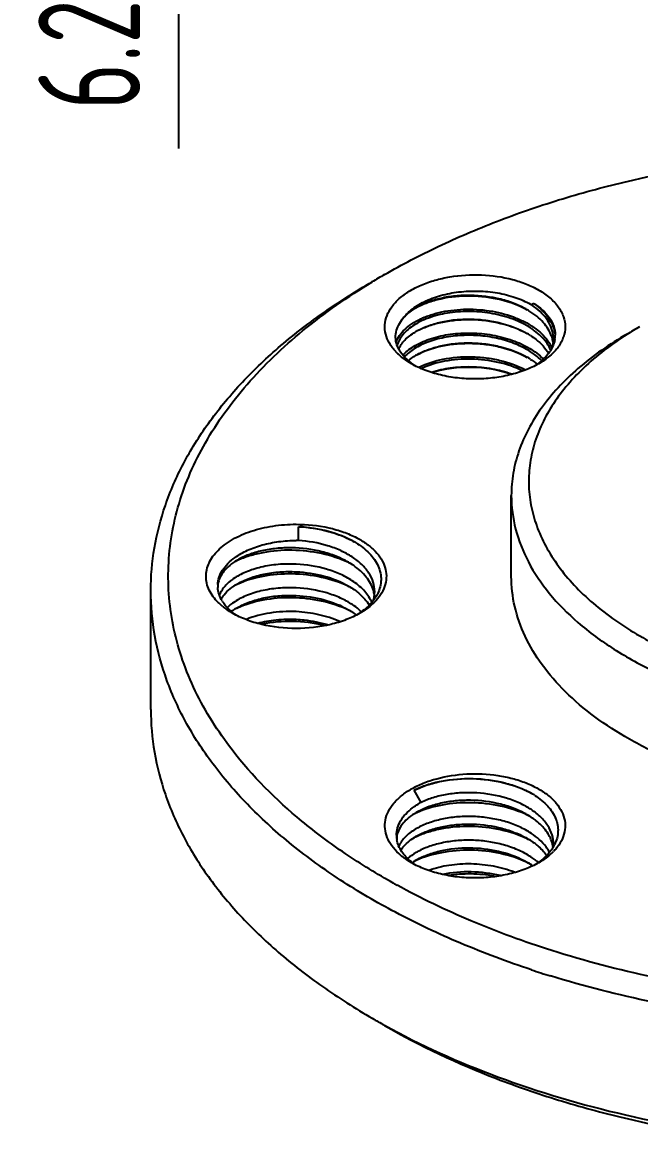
# Model space of a CAD drawing. Header units: inches. Extents: x -12 to 92, y -2 to 146.
# Drawn here: x 59.29 to 69.9, y 55.76 to 75.14 of the extents above; entities that cross this region are included whole.
import ezdxf

# ---------------------------------------------------------------- set-up
doc = ezdxf.new("R2010")
doc.units = ezdxf.units.IN
doc.header["$LTSCALE"] = 0.5
doc.header["$MEASUREMENT"] = 0
doc.layers.add('02___PRT_ALL_AXES', color=7, linetype='Continuous')
doc.layers.add('7标注层', color=4, linetype='Continuous')
doc.styles.add('PC_TEXTSTYLE', font='ISOCP.SHX', dxfattribs={"width": 0.707, "bigfont": 'GBCBIG.SHX'})
doc.dimstyles.new('GB_LINEAR', dxfattribs={"dimtxt": 3.5, "dimasz": 3.5, "dimexe": 1, "dimexo": 0, "dimgap": 1.5, "dimtad": 1, "dimdsep": 46, "dimtxsty": 'PC_TEXTSTYLE', "dimcen": 0, "dimclrd": 256, "dimclrt": 3, "dimadec": 0, "dimazin": 2, "dimtp": 0.1, "dimtm": 0.1, "dimtfac": 0.71, "dimtdec": 3, "dimtmove": 0, "dimatfit": 3, "dimfxl": 1, "dimtfill": 1, "dimarcsym": 0})

# ---------------------------------------------------------------- blocks, each defined once
blk = doc.blocks.new('*D6')
at = {"layer": '7标注层', "color": 0, "lineweight": -2}
for p, q in [((45.981, 84.156), (62.476, 84.156)), ((45.281, 77.956), (62.476, 77.956))]:
    blk.add_line(p, q, dxfattribs=at)
at = {"layer": '7标注层', "lineweight": -2}
for p, q in [((61.976, 79.706), (61.976, 82.406)), ((61.976, 77.956), (61.976, 72.974))]:
    blk.add_line(p, q, dxfattribs=at)
at = {"layer": '7标注层'}
for points in [[(62.268, 82.406), (61.684, 82.406), (61.976, 84.156)], [(61.684, 79.706), (62.268, 79.706), (61.976, 77.956)]]:
    blk.add_solid(points, dxfattribs=at)
at = {"layer": 'Defpoints', "color": 0}
for p in [(45.981, 84.156), (61.976, 84.156), (45.281, 77.956)]:
    blk.add_point(p, dxfattribs=at)
at = {"layer": '7标注层', "color": 3, "insert": (60.439, 74.59), "char_height": 1.75, "attachment_point": 5, "rotation": 90, "style": 'PC_TEXTSTYLE', "bg_fill": 3, "box_fill_scale": 1.25, "bg_fill_color": 257, "bg_fill_transparency": 0}
blk.add_mtext('6.2', dxfattribs=at)

msp = doc.modelspace()

# ---------------------------------------------------------------- linework, layer by layer
at = {"color": 7, "linetype": 'Continuous'}
for p, q in [((65.518, 70.81), (65.518, 70.81)), ((68.054, 70.284), (68.075, 70.319)), ((65.978, 69.279), (65.978, 69.279)), ((64.036, 66.241), (64.04, 66.478)), ((66.146, 61.742), (66.029, 61.952)), ((66.063, 61.159), (66.119, 61.19)), ((66.063, 60.751), (66.119, 60.781))]:
    msp.add_line(p, q, dxfattribs=at)
for centre, radius, start, end in [((71.367, 60.677), 11.701, 119.9955, 121.2261), ((66.615, 69.29), 1.1, 120.0808, 121.3095), ((67.275, 69.001), 1.392, 58.6379, 59.9218), ((67.405, 69.22), 1.247, 58.617, 60.0054), ((66.615, 68.881), 1.101, 120.088, 121.33), ((67.269, 68.583), 1.403, 58.9796, 59.9241), ((67.3, 68.633), 1.344, 57.1704, 58.9859), ((67.359, 68.855), 1.235, 53.2807, 57.2086), ((67.891, 69.699), 0.533, 0.0246, 8.7372), ((67.99, 69.772), 0.462, 354.0538, 0.0035), ((72.869, 64.772), 5.935, 119.9939, 122.4209), ((67.75, 69.25), 0.715, 29.6452, 32.9084), ((67.787, 69.271), 0.673, 24.9381, 29.6415), ((67.848, 69.559), 0.577, 14.6932, 19.3275), ((67.864, 69.563), 0.56, 13.344, 14.6752), ((67.878, 69.567), 0.546, 7.9785, 13.3589), ((67.888, 69.7), 0.536, 348.6035, 359.9649), ((67.983, 69.773), 0.469, 350.6673, 354.0538), ((66.379, 70.113), 0.917, 223.067, 224.3178), ((66.402, 70.135), 0.948, 224.3189, 225.7424), ((66.428, 70.162), 0.986, 225.7443, 227.4399), ((66.235, 69.775), 0.533, 205.7728, 209.3446), ((66.449, 70.185), 1.017, 227.4346, 228.0137), ((66.25, 69.784), 0.551, 209.3282, 209.7554), ((66.341, 68.959), 0.691, 136.3077, 137.2484), ((66.614, 68.474), 1.1, 120.0872, 121.3373), ((67.269, 68.175), 1.403, 58.9766, 59.9245), ((67.3, 68.225), 1.344, 57.1704, 58.9828), ((67.361, 68.449), 1.233, 53.219, 57.2095), ((67.77, 69.249), 0.661, 26.7137, 28.7568), ((67.791, 69.259), 0.638, 23.8149, 26.718), ((66.46, 68.696), 0.83, 129.2164, 129.8468), ((66.658, 70.19), 1.129, 233.0401, 236.8022), ((67.429, 68.408), 1.12, 50.2881, 52.0418), ((67.498, 70.179), 1.115, 304.3972, 305.5612), ((67.521, 70.147), 1.075, 305.5611, 306.8317), ((63.998, 63.904), 2.338, 89.0872, 90.0002), ((64.267, 64.956), 1.458, 58.9967, 59.9275), ((63.602, 64.551), 1.48, 114.5367, 117.3439), ((64.144, 64.278), 1.753, 62.5034, 64.554), ((63.098, 65.462), 0.449, 177.1763, 183.3278), ((63.175, 65.094), 0.541, 145.1445, 147.5111), ((63.598, 64.151), 1.471, 114.5974, 117.6602), ((64.139, 63.862), 1.762, 62.9396, 64.5925), ((64.796, 65.228), 0.552, 12.4302, 13.3379), ((64.804, 65.229), 0.545, 8.845, 12.4347), ((63.471, 66.013), 1.168, 230.3062, 234.1154), ((63.278, 65.542), 0.649, 211.5975, 217.1653), ((64.721, 64.924), 0.632, 23.4335, 25.6501), ((63.455, 64.267), 0.945, 123.0807, 127.0236), ((63.492, 65.746), 0.946, 231.9993, 232.5002), ((63.543, 65.815), 1.032, 232.5711, 236.7092), ((63.517, 64.173), 1.057, 120.0439, 123.1243), ((63.604, 63.731), 1.484, 114.5311, 116.4264), ((64.131, 63.436), 1.781, 64.0856, 64.5915), ((64.147, 63.469), 1.745, 63.046, 64.0873), ((64.313, 64.018), 1.186, 53.1253, 53.7809), ((64.326, 64.035), 1.165, 52.5435, 53.1251), ((64.382, 66.038), 1.261, 302.0728, 305.6086), ((64.439, 64.3), 0.989, 46.4104, 47.1187), ((67.348, 60.679), 1.403, 57.4605, 59.9376), ((66.769, 60.602), 1.299, 118.6446, 119.9952), ((66.683, 60.202), 1.492, 114.4136, 116.2156), ((66.702, 60.161), 1.537, 114.2352, 114.4216), ((67.218, 59.939), 1.755, 62.8744, 64.5467), ((67.405, 60.518), 1.159, 51.603, 53.7898), ((66.179, 61.176), 0.455, 180.0237, 189.5758), ((66.109, 61.097), 0.385, 168.8583, 177.0443), ((66.68, 59.8), 1.486, 114.4851, 117.0477), ((67.229, 59.553), 1.73, 62.0613, 64.5375), ((67.859, 60.887), 0.565, 13.7335, 17.12), ((67.734, 61.574), 0.965, 312.5391, 315.524), ((67.805, 61.341), 0.715, 324.6362, 327.8007), ((67.876, 60.891), 0.548, 7.9839, 13.7399), ((67.856, 61.31), 0.655, 327.751, 333.5513), ((67.894, 61.024), 0.53, 355.7046, 359.9668), ((66.645, 61.554), 1.068, 231.6174, 235.8365), ((66.677, 59.398), 1.479, 114.573, 117.3355), ((66.585, 59.849), 1.042, 120.0303, 124.1939), ((67.229, 59.144), 1.73, 61.9727, 64.5928), ((67.282, 59.521), 1.378, 57.3533, 59.9253), ((67.332, 59.601), 1.284, 55.3566, 57.3367), ((67.355, 59.634), 1.243, 54.9108, 55.3484), ((67.451, 61.711), 1.23, 302.6712, 305.7384), ((67.446, 59.884), 1.094, 50.1796, 50.9911), ((67.46, 59.902), 1.07, 49.263, 50.18), ((71.691, 71.14), 12.352, 240.8583, 241.1645), ((73.533, 75.49), 17.508, 251.7274, 252.8526), ((71.525, 68.805), 12.439, 240.0009, 241.1164)]:
    msp.add_arc(centre, radius, start, end, dxfattribs=at)
for points, knots in [([(65.518, 70.81), (65.819, 70.984), (66.45, 71.312), (67.451, 71.739), (68.52, 72.108), (70.038, 72.521), (72.037, 72.866), (74.498, 73.004), (76.96, 72.866), (78.959, 72.521), (80.477, 72.108), (81.874, 71.626), (82.864, 71.165), (83.479, 70.81)], [0, 0, 0, 0, 0.05585, 0.114217, 0.174837, 0.237427, 0.367049, 0.500044, 0.633039, 0.76266, 0.82525, 0.885872, 1, 1, 1, 1]), ([(65.71, 69.487), (65.668, 69.531), (65.597, 69.625), (65.531, 69.784), (65.516, 69.949), (65.554, 70.112), (65.641, 70.266), (65.773, 70.408), (65.945, 70.532), (66.151, 70.637), (66.386, 70.719), (66.732, 70.796), (67.184, 70.823), (67.629, 70.76), (67.955, 70.654), (68.102, 70.584), (68.17, 70.545)], [0, 0, 0, 0, 0.05118, 0.098096, 0.142899, 0.188325, 0.23693, 0.29047, 0.349738, 0.414694, 0.484678, 0.558588, 0.712231, 0.86324, 0.934061, 1, 1, 1, 1]), ([(61.498, 65.381), (61.498, 65.627), (61.541, 66.124), (61.732, 66.86), (62.047, 67.579), (62.482, 68.276), (63.032, 68.943), (63.692, 69.574), (64.455, 70.165), (65.013, 70.518), (65.306, 70.688)], [0, 0, 0, 0, 0.108013, 0.218062, 0.332, 0.451358, 0.577279, 0.710494, 0.851411, 1, 1, 1, 1]), ([(62.897, 62.643), (62.653, 62.959), (62.334, 63.461), (62.037, 64.177), (61.885, 64.713), (61.803, 65.255), (61.79, 65.799), (61.848, 66.342), (61.974, 66.881), (62.169, 67.412), (62.526, 68.12), (63.147, 68.973), (64.122, 69.899), (64.888, 70.431), (65.302, 70.682)], [0, 0, 0, 0, 0.124009, 0.182924, 0.24031, 0.2967, 0.352679, 0.408851, 0.465813, 0.524117, 0.584254, 0.711417, 0.849697, 1, 1, 1, 1]), ([(68.17, 70.545), (68.238, 70.505), (68.361, 70.421), (68.509, 70.266), (68.602, 70.094), (68.634, 69.912), (68.602, 69.73), (68.509, 69.558), (68.361, 69.403), (68.238, 69.318), (68.17, 69.279)], [0, 0, 0, 0, 0.144887, 0.274534, 0.391114, 0.500003, 0.608888, 0.725477, 0.8551, 1, 1, 1, 1]), ([(65.817, 70.033), (65.86, 70.097), (65.979, 70.218), (66.208, 70.357), (66.487, 70.459), (66.8, 70.52), (67.13, 70.535), (67.456, 70.504), (67.759, 70.429), (67.945, 70.348), (68.028, 70.3)], [0, 0, 0, 0, 0.097345, 0.209144, 0.334252, 0.469051, 0.608518, 0.747029, 0.879065, 1, 1, 1, 1]), ([(66.062, 70.242), (66.125, 70.277), (66.264, 70.338), (66.574, 70.426), (67.001, 70.464), (67.509, 70.402), (67.831, 70.284), (67.973, 70.205)], [0, 0, 0, 0, 0.109308, 0.22871, 0.487479, 0.752843, 1, 1, 1, 1]), ([(67.972, 70.205), (67.904, 70.245), (67.755, 70.315), (67.431, 70.418), (67.083, 70.461), (66.735, 70.447), (66.488, 70.407), (66.262, 70.342), (66.125, 70.278), (66.063, 70.243)], [0, 0, 0, 0, 0.119936, 0.247428, 0.513341, 0.645585, 0.772699, 0.891642, 1, 1, 1, 1]), ([(65.718, 69.648), (65.731, 69.688), (65.773, 69.768), (65.866, 69.875), (65.989, 69.971), (66.112, 70.039), (66.222, 70.086), (66.344, 70.13), (66.508, 70.173), (66.716, 70.205), (66.933, 70.218), (67.153, 70.21), (67.441, 70.174), (67.716, 70.099), (67.962, 69.984), (68.164, 69.856), (68.291, 69.731), (68.351, 69.639)], [0, 0, 0, 0, 0.042274, 0.088864, 0.140691, 0.197986, 0.228619, 0.26047, 0.327396, 0.397843, 0.470668, 0.544634, 0.618472, 0.760694, 0.827165, 0.889439, 1, 1, 1, 1]), ([(68.028, 69.893), (67.935, 69.954), (67.725, 70.055), (67.379, 70.148), (67.012, 70.185), (66.649, 70.164), (66.317, 70.089), (66.077, 69.982), (65.924, 69.873), (65.836, 69.786), (65.772, 69.692), (65.745, 69.625), (65.736, 69.591)], [0, 0, 0, 0, 0.130242, 0.271618, 0.417914, 0.561802, 0.696062, 0.814817, 0.86743, 0.915437, 0.959307, 1, 1, 1, 1]), ([(66.043, 70.231), (66.019, 70.216), (65.936, 70.161), (65.86, 70.092), (65.817, 70.033)], [0, 0, 0, 0, 0.271176, 1, 1, 1, 1]), ([(68.392, 69.75), (68.377, 69.792), (68.337, 69.877), (68.249, 69.992), (68.135, 70.099), (68.047, 70.16), (67.999, 70.189)], [0, 0, 0, 0, 0.224268, 0.464064, 0.722356, 1, 1, 1, 1]), ([(68.418, 69.78), (68.41, 69.827), (68.382, 69.923), (68.305, 70.056), (68.194, 70.18), (68.103, 70.251), (68.054, 70.284)], [0, 0, 0, 0, 0.224371, 0.462565, 0.720365, 1, 1, 1, 1]), ([(68.075, 70.319), (68.132, 70.284), (68.234, 70.209), (68.357, 70.075), (68.434, 69.928), (68.452, 69.822), (68.452, 69.772)], [0, 0, 0, 0, 0.288125, 0.546888, 0.780687, 1, 1, 1, 1]), ([(68.075, 70.319), (68.128, 70.283), (68.225, 70.206), (68.342, 70.071), (68.42, 69.926), (68.445, 69.822), (68.45, 69.771)], [0, 0, 0, 0, 0.281102, 0.53874, 0.776079, 1, 1, 1, 1]), ([(65.755, 69.543), (65.736, 69.582), (65.709, 69.664), (65.705, 69.793), (65.742, 69.92), (65.789, 69.996), (65.817, 70.033)], [0, 0, 0, 0, 0.24855, 0.488749, 0.734961, 1, 1, 1, 1]), ([(66.063, 69.834), (66.125, 69.87), (66.262, 69.933), (66.488, 69.999), (66.735, 70.039), (66.995, 70.049), (67.259, 70.031), (67.593, 69.968), (67.831, 69.879), (67.972, 69.797)], [0, 0, 0, 0, 0.108382, 0.227329, 0.354449, 0.486701, 0.620718, 0.753089, 1, 1, 1, 1]), ([(66.063, 69.834), (66.126, 69.869), (66.264, 69.93), (66.491, 69.994), (66.738, 70.032), (67.085, 70.046), (67.51, 69.993), (67.831, 69.876), (67.973, 69.796)], [0, 0, 0, 0, 0.109517, 0.228766, 0.355725, 0.488146, 0.753191, 1, 1, 1, 1]), ([(65.758, 69.525), (65.784, 69.584), (65.867, 69.699), (65.979, 69.783), (66.043, 69.822)], [0, 0, 0, 0, 0.461247, 1, 1, 1, 1]), ([(65.842, 69.436), (65.901, 69.498), (66.054, 69.61), (66.331, 69.725), (66.599, 69.783), (66.83, 69.805), (67.072, 69.809), (67.314, 69.786), (67.549, 69.734), (67.767, 69.668), (68.01, 69.556), (68.177, 69.431), (68.246, 69.361)], [0, 0, 0, 0, 0.098839, 0.215181, 0.344836, 0.413615, 0.483747, 0.623975, 0.693383, 0.76077, 0.886861, 1, 1, 1, 1]), ([(68.028, 69.485), (67.949, 69.536), (67.772, 69.625), (67.482, 69.716), (67.17, 69.765), (66.853, 69.772), (66.548, 69.736), (66.271, 69.662), (66.038, 69.552), (65.91, 69.453), (65.859, 69.398)], [0, 0, 0, 0, 0.122888, 0.255484, 0.393685, 0.532512, 0.666781, 0.791663, 0.903375, 1, 1, 1, 1]), ([(69.69, 69.789), (69.391, 69.617), (68.973, 69.329), (68.501, 68.877), (68.213, 68.528), (67.985, 68.164), (67.821, 67.787), (67.721, 67.403), (67.698, 67.142), (67.698, 67.014)], [0, 0, 0, 0, 0.289281, 0.42254, 0.548494, 0.667894, 0.781869, 0.891952, 1, 1, 1, 1]), ([(69.687, 69.782), (69.42, 69.612), (69.049, 69.331), (68.636, 68.893), (68.39, 68.558), (68.2, 68.21), (68.07, 67.853), (68, 67.489), (67.992, 67.122), (68.046, 66.757), (68.161, 66.397), (68.336, 66.046), (68.568, 65.708), (68.855, 65.384), (69.32, 64.966), (70.029, 64.502), (71.018, 64.062), (72.133, 63.738), (73.333, 63.543), (74.576, 63.483), (75.816, 63.56), (77.008, 63.772), (78.109, 64.11), (78.785, 64.426), (79.095, 64.605)], [0, 0, 0, 0, 0.058822, 0.085915, 0.111568, 0.135963, 0.159365, 0.182111, 0.204597, 0.227238, 0.250438, 0.274551, 0.299862, 0.326576, 0.35482, 0.415993, 0.483198, 0.555444, 0.631257, 0.708862, 0.786348, 0.861811, 0.933501, 1, 1, 1, 1]), ([(68.028, 69.763), (68.062, 69.741), (68.181, 69.656), (68.285, 69.547), (68.339, 69.455)], [0, 0, 0, 0, 0.270679, 1, 1, 1, 1]), ([(68.35, 69.567), (68.336, 69.593), (68.268, 69.699), (68.175, 69.787), (68.098, 69.845)], [0, 0, 0, 0, 0.233555, 1, 1, 1, 1]), ([(66.062, 69.425), (66.194, 69.498), (66.42, 69.575), (66.737, 69.624), (66.997, 69.634), (67.259, 69.616), (67.592, 69.555), (67.831, 69.467), (67.973, 69.388)], [0, 0, 0, 0, 0.227695, 0.35531, 0.486794, 0.620607, 0.752879, 1, 1, 1, 1]), ([(66.063, 69.426), (66.125, 69.462), (66.262, 69.525), (66.488, 69.591), (66.735, 69.63), (66.995, 69.641), (67.259, 69.623), (67.593, 69.56), (67.831, 69.471), (67.972, 69.389)], [0, 0, 0, 0, 0.108377, 0.227331, 0.354462, 0.486716, 0.620727, 0.753091, 1, 1, 1, 1]), ([(68.424, 69.614), (68.403, 69.551), (68.33, 69.427), (68.225, 69.331), (68.165, 69.286)], [0, 0, 0, 0, 0.468468, 1, 1, 1, 1]), ([(68.446, 69.697), (68.445, 69.69), (68.439, 69.662), (68.432, 69.634), (68.424, 69.614)], [0, 0, 0, 0, 0.247536, 1, 1, 1, 1]), ([(65.978, 69.279), (65.958, 69.29), (65.885, 69.335), (65.816, 69.387), (65.769, 69.429)], [0, 0, 0, 0, 0.260803, 1, 1, 1, 1]), ([(65.906, 69.349), (65.893, 69.361), (65.843, 69.41), (65.799, 69.466), (65.772, 69.51)], [0, 0, 0, 0, 0.262715, 1, 1, 1, 1]), ([(65.935, 69.338), (65.944, 69.345), (65.978, 69.372), (66.014, 69.397), (66.042, 69.414)], [0, 0, 0, 0, 0.242086, 1, 1, 1, 1]), ([(66.11, 69.219), (66.24, 69.284), (66.537, 69.376), (66.929, 69.408), (67.257, 69.384), (67.575, 69.328), (67.802, 69.247), (67.94, 69.175)], [0, 0, 0, 0, 0.230362, 0.488261, 0.621342, 0.752822, 1, 1, 1, 1]), ([(68.216, 69.335), (68.207, 69.344), (68.17, 69.38), (68.13, 69.413), (68.099, 69.436)], [0, 0, 0, 0, 0.243461, 1, 1, 1, 1]), ([(65.98, 69.288), (65.973, 69.293), (65.948, 69.312), (65.924, 69.333), (65.906, 69.349)], [0, 0, 0, 0, 0.254944, 1, 1, 1, 1]), ([(68.17, 69.279), (68.095, 69.236), (67.931, 69.159), (67.663, 69.078), (67.374, 69.028), (67.074, 69.011), (66.773, 69.028), (66.484, 69.078), (66.217, 69.159), (66.053, 69.236), (65.978, 69.279)], [0, 0, 0, 0, 0.114154, 0.237325, 0.366975, 0.499998, 0.633025, 0.762667, 0.885855, 1, 1, 1, 1]), ([(67.891, 69.155), (67.759, 69.221), (67.469, 69.319), (67.012, 69.373), (66.564, 69.339), (66.282, 69.256), (66.157, 69.197)], [0, 0, 0, 0, 0.247914, 0.51078, 0.768168, 1, 1, 1, 1]), ([(66.328, 69.134), (66.433, 69.168), (66.659, 69.217), (67.009, 69.237), (67.364, 69.203), (67.595, 69.143), (67.705, 69.103)], [0, 0, 0, 0, 0.237826, 0.491725, 0.749812, 1, 1, 1, 1]), ([(66.339, 69.133), (66.555, 69.199), (67.018, 69.253), (67.478, 69.178), (67.698, 69.102)], [0, 0, 0, 0, 0.492344, 1, 1, 1, 1]), ([(68.028, 69.354), (68.036, 69.349), (68.067, 69.329), (68.096, 69.308), (68.118, 69.291)], [0, 0, 0, 0, 0.254072, 1, 1, 1, 1]), ([(67.698, 67.014), (67.698, 66.82), (67.75, 66.423), (67.978, 65.85), (68.347, 65.307), (68.848, 64.804), (69.468, 64.351), (70.195, 63.956), (71.013, 63.626), (71.905, 63.369), (72.852, 63.19), (73.834, 63.092), (74.831, 63.078), (75.82, 63.148), (76.782, 63.301), (77.694, 63.532), (78.539, 63.838), (79.062, 64.096), (79.307, 64.237)], [0, 0, 0, 0, 0.042814, 0.087395, 0.135178, 0.187087, 0.243534, 0.304491, 0.36959, 0.438198, 0.509496, 0.582533, 0.656276, 0.729665, 0.801654, 0.871257, 0.937608, 1, 1, 1, 1]), ([(62.659, 65.175), (62.596, 65.238), (62.515, 65.343), (62.458, 65.504), (62.444, 65.623), (62.457, 65.742), (62.512, 65.902), (62.622, 66.049), (62.768, 66.174), (62.953, 66.295), (63.229, 66.414), (63.601, 66.501), (63.864, 66.52), (63.998, 66.52)], [0, 0, 0, 0, 0.108382, 0.157887, 0.205778, 0.253633, 0.303038, 0.411083, 0.471642, 0.536766, 0.679676, 0.836158, 1, 1, 1, 1]), ([(63.998, 66.52), (64.186, 66.52), (64.463, 66.492), (64.809, 66.394), (64.968, 66.326), (65.041, 66.288)], [0, 0, 0, 0, 0.522071, 0.769055, 1, 1, 1, 1]), ([(64.04, 66.478), (64.214, 66.469), (64.47, 66.431), (64.786, 66.326), (64.931, 66.256), (64.997, 66.218)], [0, 0, 0, 0, 0.521861, 0.768615, 1, 1, 1, 1]), ([(64.998, 66.217), (64.858, 66.295), (64.544, 66.416), (64.213, 66.468), (64.04, 66.478)], [0, 0, 0, 0, 0.481246, 1, 1, 1, 1]), ([(65.041, 66.288), (65.101, 66.256), (65.213, 66.188), (65.356, 66.066), (65.463, 65.931), (65.531, 65.786), (65.556, 65.635), (65.536, 65.484), (65.474, 65.338), (65.409, 65.251), (65.371, 65.21)], [0, 0, 0, 0, 0.152926, 0.292664, 0.419831, 0.536794, 0.647789, 0.758404, 0.874322, 1, 1, 1, 1]), ([(62.947, 65.951), (63.013, 65.999), (63.165, 66.083), (63.419, 66.173), (63.702, 66.229), (63.899, 66.242), (63.998, 66.242)], [0, 0, 0, 0, 0.222364, 0.467449, 0.729298, 1, 1, 1, 1]), ([(64.897, 65.868), (64.828, 65.907), (64.68, 65.978), (64.356, 66.08), (64.007, 66.124), (63.66, 66.109), (63.412, 66.07), (63.187, 66.004), (63.05, 65.941), (62.988, 65.905)], [0, 0, 0, 0, 0.119935, 0.247424, 0.513333, 0.645577, 0.772688, 0.891628, 1, 1, 1, 1]), ([(64.961, 65.959), (64.898, 66), (64.761, 66.074), (64.455, 66.188), (64.205, 66.23), (64.036, 66.241)], [0, 0, 0, 0, 0.230971, 0.477977, 1, 1, 1, 1]), ([(65.018, 66.206), (65.105, 66.153), (65.259, 66.038), (65.397, 65.846), (65.45, 65.685), (65.462, 65.565), (65.446, 65.445), (65.418, 65.369), (65.4, 65.332)], [0, 0, 0, 0, 0.290176, 0.542048, 0.657864, 0.770389, 0.883237, 1, 1, 1, 1]), ([(62.649, 65.484), (62.651, 65.527), (62.668, 65.614), (62.729, 65.738), (62.824, 65.853), (62.903, 65.919), (62.947, 65.951)], [0, 0, 0, 0, 0.22376, 0.460303, 0.717596, 1, 1, 1, 1]), ([(62.988, 65.905), (62.942, 65.878), (62.858, 65.821), (62.754, 65.72), (62.683, 65.609), (62.658, 65.529), (62.652, 65.49)], [0, 0, 0, 0, 0.28931, 0.549368, 0.783685, 1, 1, 1, 1]), ([(64.897, 65.861), (64.751, 65.931), (64.43, 66.034), (63.93, 66.09), (63.51, 66.057), (63.198, 65.981), (63.055, 65.928), (62.988, 65.897)], [0, 0, 0, 0, 0.24761, 0.509616, 0.766606, 0.887324, 1, 1, 1, 1]), ([(65.348, 65.362), (65.348, 65.417), (65.33, 65.531), (65.251, 65.691), (65.126, 65.838), (65.02, 65.92), (64.961, 65.959)], [0, 0, 0, 0, 0.223019, 0.458783, 0.716411, 1, 1, 1, 1]), ([(63.998, 65.835), (63.895, 65.84), (63.691, 65.836), (63.399, 65.791), (63.137, 65.709), (62.983, 65.628), (62.916, 65.582)], [0, 0, 0, 0, 0.275711, 0.539768, 0.78338, 1, 1, 1, 1]), ([(62.988, 65.497), (63.055, 65.535), (63.204, 65.603), (63.449, 65.67), (63.718, 65.707), (63.904, 65.709), (63.998, 65.704)], [0, 0, 0, 0, 0.221967, 0.466777, 0.728594, 1, 1, 1, 1]), ([(64.96, 65.551), (64.895, 65.594), (64.752, 65.67), (64.434, 65.785), (64.174, 65.827), (63.998, 65.835)], [0, 0, 0, 0, 0.230833, 0.478083, 1, 1, 1, 1]), ([(63.998, 65.704), (64.16, 65.697), (64.472, 65.65), (64.767, 65.535), (64.897, 65.459)], [0, 0, 0, 0, 0.518938, 1, 1, 1, 1]), ([(65.015, 65.79), (65.006, 65.797), (64.968, 65.825), (64.928, 65.85), (64.897, 65.868)], [0, 0, 0, 0, 0.244824, 1, 1, 1, 1]), ([(65.334, 65.355), (65.324, 65.396), (65.295, 65.477), (65.225, 65.591), (65.131, 65.698), (65.056, 65.76), (65.015, 65.79)], [0, 0, 0, 0, 0.227067, 0.467126, 0.724128, 1, 1, 1, 1]), ([(62.916, 65.582), (62.897, 65.569), (62.828, 65.517), (62.767, 65.455), (62.731, 65.403)], [0, 0, 0, 0, 0.268724, 1, 1, 1, 1]), ([(64.895, 65.454), (64.749, 65.523), (64.429, 65.627), (63.928, 65.682), (63.435, 65.643), (63.125, 65.552), (62.986, 65.488)], [0, 0, 0, 0, 0.247813, 0.509971, 0.767036, 1, 1, 1, 1]), ([(65.291, 65.197), (65.258, 65.266), (65.161, 65.401), (65.032, 65.504), (64.96, 65.551)], [0, 0, 0, 0, 0.470162, 1, 1, 1, 1]), ([(65.704, 59.853), (65.382, 60.024), (64.769, 60.382), (63.929, 60.988), (63.2, 61.641), (62.591, 62.336), (62.108, 63.065), (61.758, 63.821), (61.546, 64.596), (61.498, 65.121), (61.498, 65.381)], [0, 0, 0, 0, 0.149898, 0.291828, 0.425719, 0.551865, 0.670976, 0.784221, 0.893226, 1, 1, 1, 1]), ([(62.726, 65.202), (62.704, 65.238), (62.668, 65.313), (62.651, 65.396), (62.649, 65.436)], [0, 0, 0, 0, 0.513054, 1, 1, 1, 1]), ([(62.718, 65.384), (62.714, 65.378), (62.698, 65.351), (62.685, 65.324), (62.676, 65.302)], [0, 0, 0, 0, 0.2563, 1, 1, 1, 1]), ([(62.708, 65.237), (62.723, 65.262), (62.797, 65.367), (62.902, 65.447), (62.988, 65.497)], [0, 0, 0, 0, 0.225387, 1, 1, 1, 1]), ([(63.998, 65.427), (63.895, 65.432), (63.691, 65.428), (63.398, 65.383), (63.137, 65.301), (62.982, 65.22), (62.915, 65.173)], [0, 0, 0, 0, 0.275717, 0.539796, 0.783411, 1, 1, 1, 1]), ([(64.965, 65.14), (64.9, 65.183), (64.756, 65.26), (64.437, 65.377), (64.175, 65.418), (63.998, 65.427)], [0, 0, 0, 0, 0.230604, 0.477798, 1, 1, 1, 1]), ([(64.897, 65.459), (64.907, 65.453), (64.948, 65.429), (64.988, 65.403), (65.016, 65.382)], [0, 0, 0, 0, 0.255264, 1, 1, 1, 1]), ([(65.016, 65.382), (65.041, 65.364), (65.13, 65.292), (65.208, 65.206), (65.253, 65.135)], [0, 0, 0, 0, 0.266528, 1, 1, 1, 1]), ([(65.328, 65.214), (65.331, 65.226), (65.343, 65.275), (65.348, 65.325), (65.348, 65.362)], [0, 0, 0, 0, 0.252988, 1, 1, 1, 1]), ([(65.4, 65.332), (65.396, 65.324), (65.379, 65.291), (65.36, 65.26), (65.344, 65.237)], [0, 0, 0, 0, 0.245051, 1, 1, 1, 1]), ([(62.725, 65.115), (62.719, 65.12), (62.697, 65.139), (62.675, 65.159), (62.659, 65.175)], [0, 0, 0, 0, 0.254315, 1, 1, 1, 1]), ([(62.909, 65), (62.895, 65.012), (62.841, 65.056), (62.792, 65.108), (62.761, 65.15)], [0, 0, 0, 0, 0.263915, 1, 1, 1, 1]), ([(62.915, 65.173), (62.906, 65.167), (62.872, 65.142), (62.838, 65.114), (62.815, 65.092)], [0, 0, 0, 0, 0.258555, 1, 1, 1, 1]), ([(62.988, 65.088), (63.055, 65.127), (63.204, 65.194), (63.449, 65.262), (63.718, 65.299), (63.904, 65.301), (63.998, 65.296)], [0, 0, 0, 0, 0.221963, 0.466767, 0.72859, 1, 1, 1, 1]), ([(64.896, 65.045), (64.749, 65.115), (64.429, 65.218), (63.929, 65.274), (63.437, 65.235), (63.126, 65.144), (62.988, 65.081)], [0, 0, 0, 0, 0.247766, 0.509879, 0.766947, 1, 1, 1, 1]), ([(63.998, 65.296), (64.16, 65.288), (64.472, 65.242), (64.767, 65.127), (64.897, 65.051)], [0, 0, 0, 0, 0.518929, 1, 1, 1, 1]), ([(65.112, 65.025), (65.101, 65.035), (65.055, 65.076), (65.004, 65.114), (64.965, 65.14)], [0, 0, 0, 0, 0.242369, 1, 1, 1, 1]), ([(65.371, 65.21), (65.353, 65.19), (65.27, 65.106), (65.172, 65.038), (65.094, 64.993)], [0, 0, 0, 0, 0.234601, 1, 1, 1, 1]), ([(65.344, 65.237), (65.33, 65.216), (65.264, 65.132), (65.183, 65.06), (65.116, 65.012)], [0, 0, 0, 0, 0.235336, 1, 1, 1, 1]), ([(62.902, 64.993), (62.892, 64.999), (62.853, 65.022), (62.814, 65.047), (62.787, 65.067)], [0, 0, 0, 0, 0.255554, 1, 1, 1, 1]), ([(63.998, 64.731), (63.799, 64.731), (63.505, 64.762), (63.141, 64.873), (62.977, 64.949), (62.902, 64.993)], [0, 0, 0, 0, 0.524941, 0.771483, 1, 1, 1, 1]), ([(63.998, 65.019), (63.847, 65.026), (63.554, 65.012), (63.27, 64.939), (63.142, 64.886)], [0, 0, 0, 0, 0.522543, 1, 1, 1, 1]), ([(64.748, 64.849), (64.633, 64.9), (64.386, 64.978), (64.13, 65.012), (63.998, 65.019)], [0, 0, 0, 0, 0.487893, 1, 1, 1, 1]), ([(65.094, 64.993), (65.019, 64.949), (64.855, 64.873), (64.492, 64.762), (64.197, 64.731), (63.998, 64.731)], [0, 0, 0, 0, 0.228517, 0.475059, 1, 1, 1, 1]), ([(64.897, 65.051), (64.907, 65.045), (64.947, 65.021), (64.986, 64.995), (65.014, 64.975)], [0, 0, 0, 0, 0.255153, 1, 1, 1, 1]), ([(63.334, 64.82), (63.439, 64.849), (63.66, 64.888), (63.884, 64.893), (63.998, 64.888)], [0, 0, 0, 0, 0.486957, 1, 1, 1, 1]), ([(64.471, 64.783), (64.297, 64.824), (63.942, 64.867), (63.586, 64.839), (63.414, 64.806)], [0, 0, 0, 0, 0.504564, 1, 1, 1, 1]), ([(63.998, 64.888), (64.045, 64.886), (64.227, 64.871), (64.407, 64.836), (64.538, 64.796)], [0, 0, 0, 0, 0.253252, 1, 1, 1, 1]), ([(61.498, 63.339), (61.498, 63.093), (61.541, 62.595), (61.732, 61.86), (62.047, 61.14), (62.482, 60.444), (63.032, 59.777), (63.692, 59.146), (64.455, 58.555), (65.013, 58.202), (65.306, 58.032)], [0, 0, 0, 0, 0.108013, 0.218061, 0.331999, 0.451358, 0.577277, 0.7105, 0.851394, 1, 1, 1, 1]), ([(65.676, 60.351), (65.391, 60.51), (64.847, 60.843), (63.876, 61.562), (63.245, 62.191), (62.897, 62.643)], [0, 0, 0, 0, 0.270402, 0.527264, 1, 1, 1, 1]), ([(65.978, 61.972), (66.044, 62.01), (66.187, 62.078), (66.503, 62.183), (66.935, 62.247), (67.376, 62.227), (67.716, 62.158), (67.949, 62.083), (68.157, 61.985), (68.333, 61.869), (68.472, 61.735), (68.571, 61.588), (68.624, 61.432), (68.628, 61.271), (68.582, 61.114), (68.524, 61.019), (68.489, 60.974)], [0, 0, 0, 0, 0.065586, 0.135935, 0.285965, 0.439207, 0.513339, 0.583894, 0.64977, 0.710232, 0.76508, 0.814827, 0.860851, 0.905363, 0.950978, 1, 1, 1, 1]), ([(66.029, 61.952), (66.101, 61.987), (66.255, 62.048), (66.593, 62.135), (67.045, 62.17), (67.495, 62.111), (67.829, 62.005), (67.981, 61.933), (68.051, 61.893)], [0, 0, 0, 0, 0.114719, 0.237772, 0.498618, 0.760234, 0.884152, 1, 1, 1, 1]), ([(68.051, 61.892), (67.901, 61.973), (67.564, 62.094), (67.032, 62.163), (66.583, 62.129), (66.25, 62.045), (66.099, 61.986), (66.029, 61.952)], [0, 0, 0, 0, 0.245208, 0.508223, 0.76694, 0.88793, 1, 1, 1, 1]), ([(65.761, 60.863), (65.717, 60.903), (65.64, 60.988), (65.557, 61.134), (65.519, 61.287), (65.527, 61.442), (65.58, 61.594), (65.658, 61.709), (65.739, 61.796), (65.836, 61.882), (65.919, 61.938), (65.978, 61.972)], [0, 0, 0, 0, 0.131814, 0.252142, 0.364846, 0.475498, 0.590199, 0.714009, 0.780513, 0.850366, 1, 1, 1, 1]), ([(68.043, 61.617), (67.98, 61.659), (67.84, 61.735), (67.529, 61.851), (67.189, 61.909), (66.843, 61.91), (66.592, 61.883), (66.358, 61.829), (66.213, 61.774), (66.146, 61.742)], [0, 0, 0, 0, 0.11602, 0.240305, 0.503159, 0.635923, 0.764989, 0.887245, 1, 1, 1, 1]), ([(68.102, 61.862), (68.183, 61.81), (68.326, 61.696), (68.452, 61.511), (68.497, 61.356), (68.505, 61.241), (68.488, 61.126), (68.46, 61.053), (68.442, 61.018)], [0, 0, 0, 0, 0.287978, 0.538875, 0.654907, 0.768109, 0.881993, 1, 1, 1, 1]), ([(65.724, 61.176), (65.724, 61.218), (65.737, 61.306), (65.792, 61.431), (65.881, 61.548), (65.958, 61.616), (66.001, 61.648)], [0, 0, 0, 0, 0.225273, 0.461808, 0.718294, 1, 1, 1, 1]), ([(66.001, 61.648), (66.01, 61.655), (66.048, 61.683), (66.088, 61.709), (66.119, 61.727)], [0, 0, 0, 0, 0.243623, 1, 1, 1, 1]), ([(67.972, 61.53), (67.904, 61.57), (67.755, 61.64), (67.431, 61.743), (67.083, 61.786), (66.735, 61.772), (66.488, 61.732), (66.262, 61.666), (66.125, 61.603), (66.063, 61.567)], [0, 0, 0, 0, 0.119933, 0.247421, 0.513333, 0.645575, 0.772685, 0.891626, 1, 1, 1, 1]), ([(67.972, 61.524), (67.827, 61.593), (67.509, 61.696), (67.01, 61.752), (66.519, 61.715), (66.209, 61.625), (66.071, 61.563)], [0, 0, 0, 0, 0.247489, 0.509398, 0.766518, 1, 1, 1, 1]), ([(66.063, 61.567), (66.019, 61.542), (65.938, 61.487), (65.837, 61.391), (65.766, 61.286), (65.738, 61.209), (65.731, 61.172)], [0, 0, 0, 0, 0.287951, 0.548019, 0.783167, 1, 1, 1, 1]), ([(68.043, 61.208), (67.979, 61.251), (67.836, 61.329), (67.603, 61.415), (67.349, 61.473), (67.085, 61.502), (66.821, 61.501), (66.566, 61.471), (66.331, 61.412), (66.186, 61.354), (66.119, 61.32)], [0, 0, 0, 0, 0.116335, 0.24107, 0.371728, 0.505193, 0.63806, 0.76687, 0.888427, 1, 1, 1, 1]), ([(68.09, 61.454), (68.08, 61.46), (68.042, 61.488), (68.003, 61.512), (67.972, 61.53)], [0, 0, 0, 0, 0.24488, 1, 1, 1, 1]), ([(68.424, 61.024), (68.424, 61.079), (68.406, 61.191), (68.328, 61.35), (68.205, 61.496), (68.101, 61.579), (68.043, 61.617)], [0, 0, 0, 0, 0.223362, 0.459275, 0.716769, 1, 1, 1, 1]), ([(66.119, 61.32), (66.053, 61.287), (65.935, 61.213), (65.837, 61.112), (65.801, 61.058)], [0, 0, 0, 0, 0.536314, 1, 1, 1, 1]), ([(67.973, 61.115), (67.827, 61.185), (67.507, 61.288), (67.007, 61.344), (66.587, 61.312), (66.275, 61.236), (66.132, 61.183), (66.065, 61.152)], [0, 0, 0, 0, 0.247536, 0.509505, 0.766518, 0.887271, 1, 1, 1, 1]), ([(66.119, 61.19), (66.182, 61.222), (66.32, 61.278), (66.543, 61.335), (66.785, 61.367), (67.12, 61.375), (67.454, 61.329), (67.764, 61.228), (67.906, 61.16), (67.972, 61.122)], [0, 0, 0, 0, 0.110868, 0.231366, 0.358987, 0.490917, 0.754739, 0.881021, 1, 1, 1, 1]), ([(68.399, 61.054), (68.378, 61.124), (68.302, 61.265), (68.19, 61.376), (68.125, 61.427)], [0, 0, 0, 0, 0.471175, 1, 1, 1, 1]), ([(65.814, 60.895), (65.793, 60.927), (65.757, 60.992), (65.736, 61.064), (65.73, 61.1)], [0, 0, 0, 0, 0.513625, 1, 1, 1, 1]), ([(65.801, 61.058), (65.798, 61.053), (65.783, 61.031), (65.771, 61.008), (65.763, 60.99)], [0, 0, 0, 0, 0.2555, 1, 1, 1, 1]), ([(65.798, 60.923), (65.813, 60.946), (65.886, 61.04), (65.984, 61.113), (66.063, 61.159)], [0, 0, 0, 0, 0.227075, 1, 1, 1, 1]), ([(68.036, 60.805), (67.971, 60.848), (67.829, 60.924), (67.595, 61.009), (67.343, 61.066), (67.08, 61.094), (66.817, 61.092), (66.563, 61.062), (66.33, 61.004), (66.185, 60.946), (66.119, 60.912)], [0, 0, 0, 0, 0.116629, 0.241531, 0.372227, 0.505642, 0.638404, 0.767072, 0.888519, 1, 1, 1, 1]), ([(67.972, 61.122), (67.983, 61.116), (68.023, 61.092), (68.062, 61.066), (68.09, 61.045)], [0, 0, 0, 0, 0.255167, 1, 1, 1, 1]), ([(68.351, 60.891), (68.334, 60.921), (68.253, 61.045), (68.138, 61.145), (68.043, 61.208)], [0, 0, 0, 0, 0.231076, 1, 1, 1, 1]), ([(68.09, 61.045), (68.111, 61.03), (68.19, 60.968), (68.26, 60.895), (68.303, 60.835)], [0, 0, 0, 0, 0.264102, 1, 1, 1, 1]), ([(65.978, 60.706), (65.958, 60.718), (65.881, 60.764), (65.81, 60.818), (65.761, 60.863)], [0, 0, 0, 0, 0.261662, 1, 1, 1, 1]), ([(65.914, 60.777), (65.904, 60.786), (65.868, 60.823), (65.836, 60.863), (65.814, 60.895)], [0, 0, 0, 0, 0.259243, 1, 1, 1, 1]), ([(66.119, 60.912), (66.1, 60.902), (66.027, 60.863), (65.959, 60.816), (65.914, 60.776)], [0, 0, 0, 0, 0.264416, 1, 1, 1, 1]), ([(67.971, 60.708), (67.825, 60.777), (67.505, 60.881), (67.004, 60.936), (66.511, 60.897), (66.201, 60.806), (66.062, 60.743)], [0, 0, 0, 0, 0.247772, 0.509913, 0.76699, 1, 1, 1, 1]), ([(66.119, 60.781), (66.182, 60.814), (66.32, 60.87), (66.625, 60.948), (67.039, 60.978), (67.529, 60.91), (67.837, 60.792), (67.972, 60.714)], [0, 0, 0, 0, 0.11098, 0.231559, 0.490934, 0.755035, 1, 1, 1, 1]), ([(68.388, 60.927), (68.374, 60.908), (68.311, 60.827), (68.233, 60.759), (68.169, 60.713)], [0, 0, 0, 0, 0.235586, 1, 1, 1, 1]), ([(68.386, 60.863), (68.37, 60.848), (68.303, 60.79), (68.229, 60.74), (68.17, 60.706)], [0, 0, 0, 0, 0.238859, 1, 1, 1, 1]), ([(68.489, 60.974), (68.484, 60.968), (68.463, 60.941), (68.44, 60.916), (68.422, 60.898)], [0, 0, 0, 0, 0.244928, 1, 1, 1, 1]), ([(65.982, 60.717), (65.976, 60.722), (65.952, 60.741), (65.93, 60.761), (65.914, 60.777)], [0, 0, 0, 0, 0.254981, 1, 1, 1, 1]), ([(68.17, 60.706), (68.095, 60.663), (67.931, 60.586), (67.664, 60.505), (67.374, 60.455), (67.074, 60.438), (66.773, 60.455), (66.484, 60.505), (66.217, 60.586), (66.053, 60.663), (65.978, 60.706)], [0, 0, 0, 0, 0.114145, 0.237332, 0.366975, 0.500002, 0.633025, 0.762675, 0.885846, 1, 1, 1, 1]), ([(67.751, 60.542), (67.635, 60.587), (67.389, 60.655), (67.008, 60.694), (66.634, 60.671), (66.394, 60.614), (66.283, 60.574)], [0, 0, 0, 0, 0.249836, 0.509011, 0.763611, 1, 1, 1, 1]), ([(68.134, 60.734), (68.126, 60.74), (68.094, 60.765), (68.061, 60.788), (68.036, 60.805)], [0, 0, 0, 0, 0.245207, 1, 1, 1, 1]), ([(66.522, 60.51), (66.681, 60.542), (67.013, 60.57), (67.343, 60.528), (67.505, 60.489)], [0, 0, 0, 0, 0.494351, 1, 1, 1, 1]), ([(67.403, 60.475), (67.272, 60.497), (67.007, 60.522), (66.742, 60.506), (66.612, 60.488)], [0, 0, 0, 0, 0.503633, 1, 1, 1, 1]), ([(68.394, 59.196), (67.922, 59.345), (67.015, 59.676), (66.145, 60.093), (65.734, 60.319)], [0, 0, 0, 0, 0.513448, 1, 1, 1, 1]), ([(68.043, 58.866), (67.632, 59.002), (66.837, 59.298), (66.07, 59.659), (65.704, 59.853)], [0, 0, 0, 0, 0.511541, 1, 1, 1, 1]), ([(75.797, 58.332), (75.16, 58.294), (73.885, 58.274), (71.991, 58.409), (70.153, 58.706), (68.967, 59.015), (68.394, 59.196)], [0, 0, 0, 0, 0.255619, 0.509992, 0.75931, 1, 1, 1, 1]), ([(75.828, 57.914), (75.187, 57.876), (73.904, 57.856), (71.999, 57.987), (70.147, 58.279), (68.95, 58.582), (68.371, 58.761)], [0, 0, 0, 0, 0.255356, 0.509557, 0.758924, 1, 1, 1, 1]), ([(65.517, 57.913), (66.14, 57.569), (67.494, 56.963), (69.688, 56.318), (72.051, 55.922), (74.501, 55.789), (76.951, 55.923), (79.314, 56.319), (81.507, 56.965), (82.861, 57.571), (83.484, 57.915)], [0, 0, 0, 0, 0.114748, 0.238042, 0.367445, 0.500021, 0.632593, 0.761987, 0.885263, 1, 1, 1, 1]), ([(65.518, 57.91), (66.133, 57.555), (67.123, 57.093), (68.519, 56.612), (70.038, 56.199), (72.036, 55.854), (74.498, 55.716), (76.96, 55.854), (78.959, 56.199), (80.477, 56.612), (81.546, 56.98), (82.547, 57.407), (83.178, 57.736), (83.479, 57.91)], [0, 0, 0, 0, 0.114128, 0.17475, 0.23734, 0.366961, 0.499956, 0.632951, 0.762573, 0.825163, 0.885783, 0.94415, 1, 1, 1, 1])]:
    msp.add_open_spline(points, degree=3, knots=knots, dxfattribs=at)
at = {"layer": '02___PRT_ALL_AXES', "color": 7, "linetype": 'Continuous'}
for p, q in [((67.698, 65.625), (67.698, 67.014)), ((61.498, 63.339), (61.498, 65.381))]:
    msp.add_line(p, q, dxfattribs=at)
msp.add_open_spline([(78.025, 62.269), (77.763, 62.177), (77.22, 62.015), (76.085, 61.78), (74.607, 61.655), (73.126, 61.753), (71.98, 61.967), (71.17, 62.189), (70.418, 62.47), (69.737, 62.807), (69.137, 63.192), (68.628, 63.621), (68.221, 64.086), (67.923, 64.581), (67.74, 65.097), (67.698, 65.451), (67.698, 65.625)], degree=3, knots=[0, 0, 0, 0, 0.068491, 0.139521, 0.285984, 0.432866, 0.504404, 0.573587, 0.639733, 0.702293, 0.760887, 0.815362, 0.865847, 0.912816, 0.957129, 1, 1, 1, 1], dxfattribs=at)

# ---------------------------------------------------------------- dimensions: what is measured, and where the dimension line sits
at = {"layer": '7标注层'}
dim = msp.add_linear_dim(base=(61.976, 84.156), p1=(45.281, 77.956), p2=(45.981, 84.156), angle=90, dimstyle='GB_LINEAR', override={"dimscale": 0.5, "dimtvp": 0.1, "dimtfill": 1, "dimtfillclr": 0}, dxfattribs=at)
dim.commit()
dim.dimension.update_dxf_attribs({"geometry": '*D6', "text_midpoint": (61.976, 74.59), "dimtype": 160})

doc.saveas('drawing.dxf')
